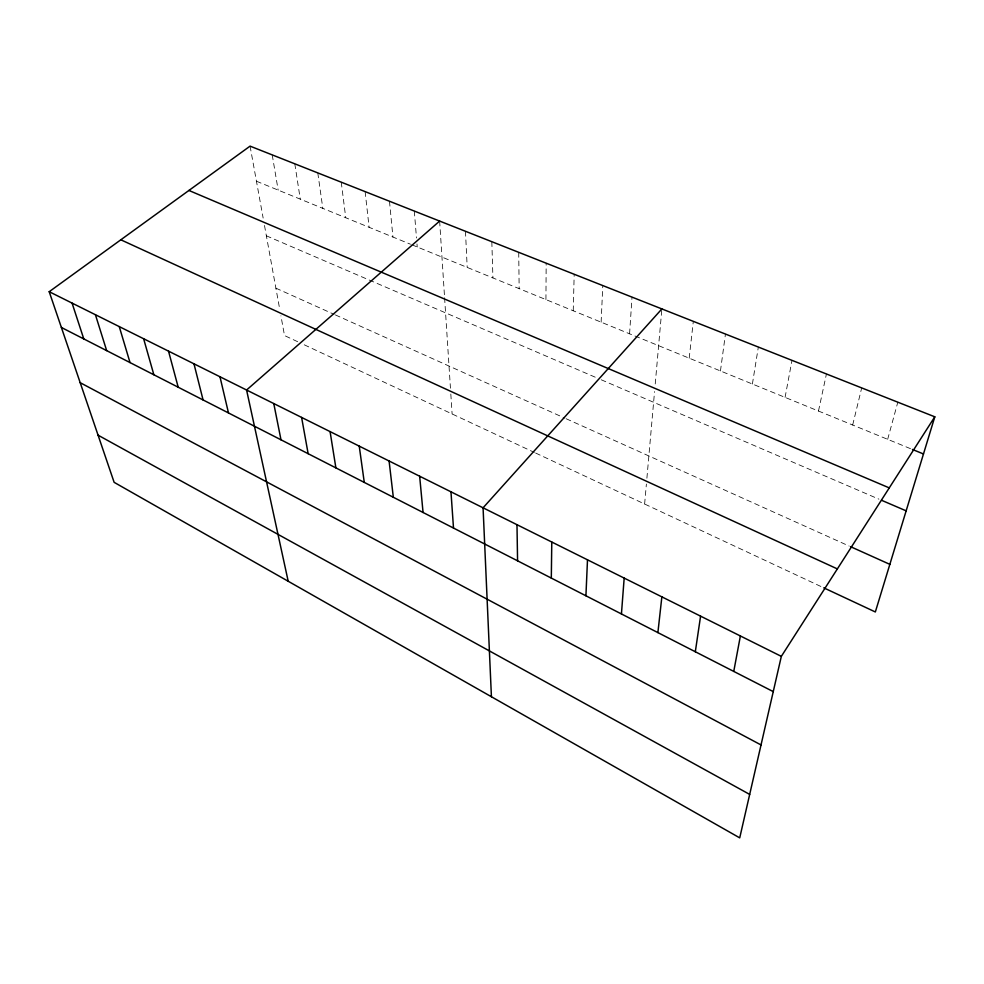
<?xml version="1.0" encoding="UTF-8"?>
<svg xmlns="http://www.w3.org/2000/svg" width="984" height="984" viewBox="0 0 984 984"><rect width="100%" height="100%" fill="white"/><g stroke="black" fill="none" stroke-linecap="round" stroke-linejoin="round"><path stroke-width="0.74" stroke-dasharray="4.92 3.69" d="M545.936 299.591L546.169 263.183M573.241 310.76L574.189 274.265M601.126 322.162L602.798 285.569M629.576 333.797L632.023 297.119M644.618 504.017L646.39 484.042M646.894 478.212L654.557 391.583M655.233 383.944L661.74 310.452M689.194 358.176L693.314 321.35M720.448 370.956L725.454 334.056M752.391 384.018L758.344 347.057M785.072 397.376L791.997 360.353M818.479 411.041L826.437 373.969M852.673 425.014L861.701 387.905M887.666 439.319L897.814 402.185M256.455 181.228L410.476 244.216M411.829 244.77L911.086 448.901M266.369 235.816L598.53 378.606M601.249 379.775L878.921 499.146M275.889 288.164L334.08 314.339M335.396 314.929L564.816 418.138M566.206 418.766L849.204 546.071M297.672 341.719L284.511 335.556L280.92 315.803M304.265 344.806L534.337 452.431M535.653 453.046L822.403 587.19M250.071 146.136L263.146 218.054M264.487 225.459L279.874 310.058M272.224 154.906L278.164 190.109M294.806 163.824L300.28 199.162M317.795 172.913L322.813 208.362M341.239 182.175L345.753 217.747M365.126 191.622L369.123 227.304M389.479 201.253L392.948 237.046M414.313 211.068L416.49 237.993M416.982 243.983L417.216 246.972M439.639 221.08L444.399 294.745M444.596 297.758L450.451 388.213M450.82 394.018L452.111 413.969M465.469 231.289L467.191 267.402M491.828 241.707L492.923 277.918M518.716 252.334L519.158 288.656"/><path stroke-width="1.48" d="M551.311 578.088L551.778 542.024M585.923 595.787L587.497 559.822M621.433 613.954L624.176 578.088M657.89 632.601L661.863 596.857M695.319 651.752L700.583 616.144M733.756 671.42L740.386 635.971M934.8 416.81L781.333 656.365L739.722 837.864L114.132 482.332L49.2 291.707L250.071 146.136L934.8 416.81L875.342 611.962L823.78 587.842M661.875 308.927L483.07 507.805L491.422 696.746M439.639 221.08L246.578 390.021L288.201 581.261M912.463 449.467L923.484 453.968M188.916 190.453L889.265 487.892M881.639 500.315L906.153 510.844M850.582 546.686L889.844 564.349M120.835 239.801L837.359 568.912M49.2 291.707L781.333 656.365M61.377 327.463L773.252 691.617M80.184 382.678L761.026 744.937M98.068 435.174L749.685 794.408M72.066 303.097L83.788 338.927M95.423 314.732L106.666 350.624M119.261 326.614L130.023 362.567M143.627 338.742L153.861 374.769M168.522 351.14L178.202 387.229M193.971 363.809L203.073 399.947M219.973 376.774L228.485 412.948M273.773 403.563L280.993 439.811M301.608 417.425L308.14 453.686M330.083 431.607L335.888 467.892M359.234 446.133L364.277 482.406M389.086 460.992L393.329 497.264M419.651 476.219L423.058 512.479M450.967 491.816L453.501 528.051M516.981 524.693L517.572 560.831"/></g></svg>
